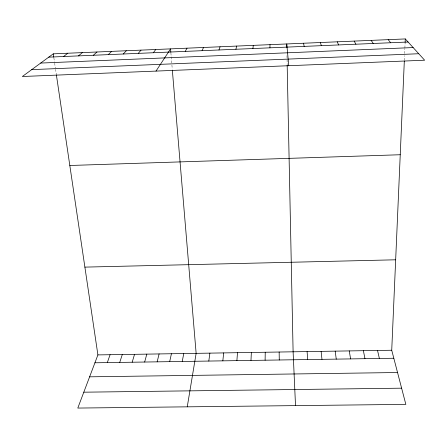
<?xml version="1.0" encoding="UTF-8"?>
<svg xmlns="http://www.w3.org/2000/svg" width="447" height="447" viewBox="0 0 447 447"><rect width="100%" height="100%" fill="white"/><g stroke="black" fill="none" stroke-linecap="round" stroke-linejoin="round"><path stroke-width="0.34" stroke-dasharray="2.23 1.68" d="M404.345 60.412L404.557 55.618M404.647 53.551L404.859 48.678M404.887 47.98L405.099 43.108M53.858 57.87L54.556 62.558M54.657 63.228L55.35 67.916M55.551 69.279L56.266 74.113M170.899 52.947L171.754 63.133M171.922 65.145L172.263 69.151M286.98 55.64L287.035 58.389M287.063 59.753L287.158 64.485"/><path stroke-width="0.67" d="M265.11 360.204L265.239 352.247M269.943 47.829L269.994 44.666M56.372 74.805L97.904 354.907L77.795 408.066L405.842 404.379L391.728 350.241L404.317 61.094M405.133 42.415L405.284 38.934L53.266 53.847L22.35 76.504L424.65 60.211L405.284 38.934M250.985 360.422L251.354 352.471M236.893 360.634L237.497 352.689M222.835 360.846L223.679 352.906M252.901 48.55L253.304 45.37M208.81 361.059L209.889 353.13M187.254 406.837L196.138 353.348L172.374 70.486M182.236 361.461L183.767 353.543M169.681 361.657L171.419 353.739M235.91 49.265L236.659 46.075M157.154 361.846L159.104 353.935M144.655 362.036L146.812 354.13M132.178 362.226L134.541 354.326M119.735 362.411L122.305 354.521M218.969 49.975L220.064 46.779M107.314 362.601L110.091 354.711M202.078 50.69L203.514 47.483M185.237 51.399L187.014 48.181M156.009 71.09L170.558 48.879L170.843 52.271M153.349 52.74L155.763 49.505M138.291 53.372L141.006 50.131M123.271 54.003L126.289 50.751M108.291 54.635L111.61 51.377M93.356 55.266L96.965 51.997M78.454 55.892L82.36 52.612M63.591 56.518L67.793 53.232M48.768 57.143L408.089 42.012M40.688 63.066L413.14 47.566M31.731 69.626L418.755 53.735M69.816 165.491L400.238 154.74M84.885 267.122L395.668 259.796M97.904 354.907L391.728 350.241M94.92 362.791L393.818 358.248M89.612 376.827L397.539 372.524M83.796 392.192L401.618 388.175M388.197 39.654L390.639 42.75M371.166 40.375L373.245 43.482M354.18 41.096L355.901 44.214M337.245 41.811L338.608 44.94M320.359 42.532L321.365 45.667M377.536 350.465L379.374 358.466M303.524 43.242L304.172 46.387M363.383 350.688L364.97 358.69M349.258 350.917L350.599 358.907M53.266 53.847L53.757 57.199M335.172 351.141L336.261 359.125M321.119 351.364L321.963 359.343M288.779 65.715L286.734 43.957L286.806 47.393M307.095 351.582L307.698 359.556M295.517 405.619L293.109 351.806L287.175 65.161M279.157 352.029L279.269 359.991"/></g></svg>
